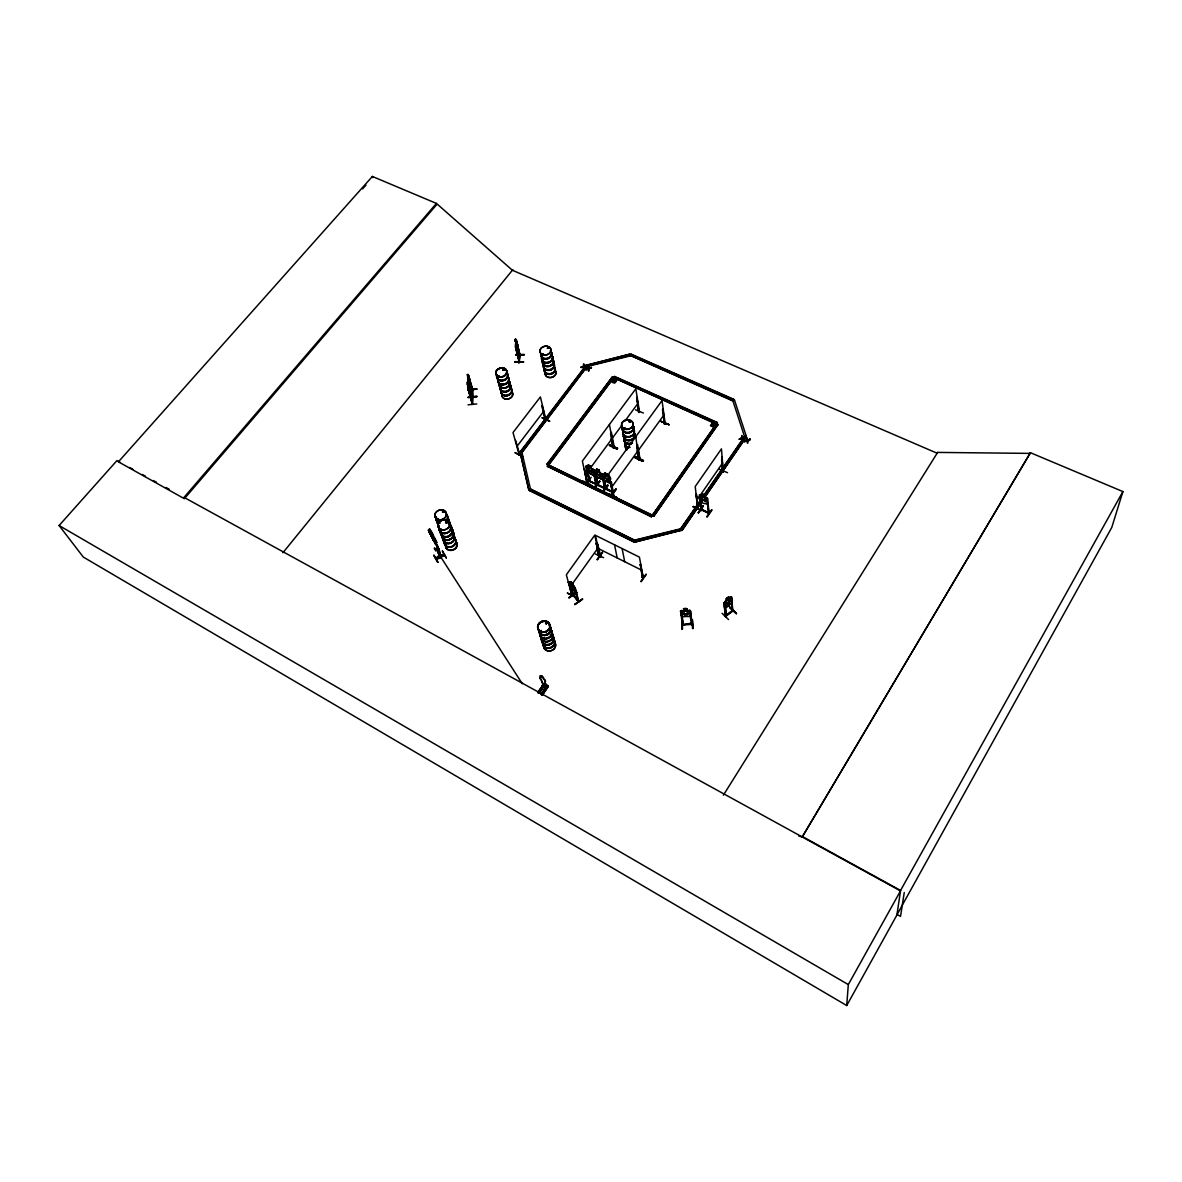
<?xml version="1.0" encoding="UTF-8"?>
<svg xmlns="http://www.w3.org/2000/svg" width="1182" height="1182" viewBox="0 0 1182 1182"><rect width="100%" height="100%" fill="white"/><g stroke="black" fill="none" stroke-linecap="round" stroke-linejoin="round"><path stroke-width="1.5" d="M476.804 403.948L468.042 404.82M470.008 390.001L476.967 388.937L469.993 389.602M472.682 397.152L472.239 404.347L472.283 389.351M472.46 389.764L472.711 396.753L472.135 395.748M472.608 389.218L472.637 404.303L472.298 403.564M467.983 382.303L472.667 397.95L467.584 376.718M468.175 376.349L468.5 375.684L472.756 390.518L472.697 389.366M472.8 390.488L467.407 374.487L469.623 383.84L469.254 379.067M467.658 384.815L467.511 382.805M467.762 377.309L467.614 375.3M467.481 384.239L467.806 387.77L468.102 382.082M468.249 375.787L468.264 374.517L469.682 379.304M467.983 390.252L468.308 389.572L472.253 404.259M476.804 396.221L468.146 397.344M469.239 380.249L469.21 382.436L468.205 379.171M469.505 386.204C471.648 390.828 468.693 373.305 470.111 381.786M514.805 361.722L523.523 361.81L514.805 361.677M588.311 366.095L588.311 368.636L585.844 369.715L588.252 368.341L588.872 371.089L588.872 368.592L591.384 367.484L588.872 368.592M583.524 363.953L583.524 366.479L580.997 367.277L583.465 366.184L583.553 366.937L581.056 367.572M584.026 368.636L584.085 366.435L586.656 365.622M584.085 368.932L584.056 365.977L586.597 365.327M591.443 367.779L588.902 368.415L588.902 366.361M588.281 370.823L588.281 368.799L585.784 369.419M583.494 368.666L583.494 366.642L580.997 367.277M584.115 364.219L584.115 366.272L587.513 365.918L630.405 355.427L732.796 400.521L734.51 400.092L746.359 436.424L744.616 436.852L724.729 465.619M708.21 512.678L709.023 513.535L707.043 499.365L707.619 499.971M708.166 513.136L708.121 512.737M701 509.279L709.126 513.121M709.2 512.737L708.284 512.353M701.99 509.782L701.148 508.94M642.432 577.673L643.392 577.673L640.289 564.508L642.343 577.584M643.348 577.702L642.254 577.171L643.259 578.042L639.432 557.136L595.403 535.313L600.087 556.5L597.767 544.917M712.953 421.324L712.79 423.599L713.633 423.525L712.953 421.324L711.727 424.663L713.027 426.17L714.947 425.032L713.086 421.309M613.044 381.697L613.576 377.102L615.645 380.855L614.581 381.875L612.601 381.165L613.266 377.28L612.601 381.165M723.029 470.658L722.882 472.061L721.581 459.665M600.796 556.456L600.131 555.673M120.136 462.295L116.974 460.566L59.1 525.532L83.301 557.062L846.726 1005.542L848.307 984.576L900.507 890.918L185.013 497.932M610.917 483.645L611.449 482.286L613.295 492.731L612.675 492.111M606.425 488.654L605.642 488.21M606.336 488.58L603.012 475.194L606.514 489.141L605.48 488.964M697.764 507.226L697.616 508.555L696.301 494.165L697.336 508.423L698.134 507.344L697.277 507.935M604.283 488.388C606.706 487.664 602.465 487.841 605.154 488.816L602.185 473.879L595.344 469.948L594.502 470.185L598.136 484.989L597.531 484.31M597.412 484.694L606.248 488.89M604.962 488.772L597.368 485.108L598.269 484.65M595.876 484.339C597.383 485.492 596.674 483.113 596.009 484.457L593.098 470.776L593.985 470.879L593.098 470.776M589.02 481.133L589.936 481.133M665.185 423.496L664.358 424.043L664.816 422.801M664.358 423.378L665.111 423.496M637.32 444.55L636.714 445.91L638.989 459.828L637.261 450.785M637.704 450.179L639.093 459.089L639.92 458.527L637.6 444.683M524.291 354.792L515.603 354.674L524.232 354.467M519.962 355.117L515.337 339.219L515.81 341.155L516.49 340.519L520.05 355.649C520.464 345.765 517.494 377.871 519.637 354.511M519.031 361.795L515.47 346.799L519.356 361.884L520.021 354.452M520.11 355.501L516.224 339.352L515.529 346.296L519.415 361.736M516.046 341.761L516.652 347.257L516.903 345.1M517.184 352.147L517.42 344.228M515.337 339.219L515.086 341.539L515.441 339.219M515.633 340.638L517.022 348.69L517.022 343.947M515.559 343.327L515.529 346.296M515.81 341.155L516.061 339.53M612.69 495.095L613.532 494.593L612.778 495.583L610.651 481.355L613.635 495.007L612.734 495.022M598.978 556.899L596.26 543.114L598.978 556.973L597.398 550.93M612.734 447.106C615.098 443.087 611.981 450.534 613.813 446.249M567.434 593.201L575.471 597.028M571.689 594.709L568.601 581.766L572.265 594.546M572.058 594.088L571.408 594.945M586.804 482.419L587.543 482.138M617.211 448.85L609.631 444.831L617.639 448.333L617.004 449.219L609.291 445.584L609.912 444.772M712.273 425.904L712.776 421.486M545.537 419.034L545.478 420.245L545.582 418.96M542.243 405.515L545.138 420.157L545.936 419.758L540.396 396.93L513.018 432.538L519.12 454.848L519.282 453.489M612.557 380.501L613.325 377.191M798.737 835.984L802.238 836.959L1030.438 452.706L1122.9 491.579L900.566 890.445L896.902 915.045L846.726 1005.542M904.26 892.499L900.536 916.39L897.123 914.499M472.135 396.236L472.564 395.645M576.122 593.216L576.299 592.359M629.09 421.752L630.169 421.605L629.4 421.161M630.272 422.048L629.681 420.792M570.847 585.917L576.181 593.32L576.447 592.374M624.997 428.593L624.909 427.825M624.909 427.884L624.835 427.943M802.238 836.959L1030.438 452.706M543.705 640.393L543.942 640.57M546.187 623.889L547.281 622.707M540.854 631.291L541.341 630.39M541.282 630.878L541.001 631.306M546.557 622.293L545.537 623.165L546.187 623.993M546.173 623.623L545.803 622.855M542.464 354.393L543.277 353.891M543.306 354.201L542.597 353.935L543.306 354.364M547.34 348.409C548.596 348.439 546.971 347.242 548.655 347.863M433.912 555.377L437.783 562.292M545.921 684.053L546.424 685.471L544.754 683.521M502.971 369.434L503.251 370.262M503.443 370.025L503.798 368.932L504.3 370.114M503.118 370.055L504.3 369.449M501.39 387.341L501.744 386.883M498.449 376.349L499.129 376.186M499.188 376.083L498.597 375.758M445.762 521.543L445.717 521.439M443.087 512.234L442.378 511.983M444.122 511.954L443.708 511.2L443.634 512.102M441.241 528.915L440.694 529.314M711.786 425.343L712.79 421.605M438.3 518.617L437.355 518.898L438.374 518.662M438.064 518.883L437.798 519.134M712.835 421.383L711.727 424.663M575.324 588.119L578.781 601.594M573.743 595.639L578.367 601.535L578.234 600.707M731.909 601.239L731.141 603.322L725.482 607.932L724.418 606.972M1122.9 491.579L1111.774 527.453L896.931 914.853M467.954 383.884L469.52 391.331L467.806 386.115M430.012 533.333L439.32 549.733M594.59 474.307L594.162 475.563L588.326 472.667M594.723 474.292L594.236 475.652L588.222 472.77L587.04 470.613L588.222 472.77M602.717 479.715L596.674 476.834L602.702 479.552L602.244 473.805M610.843 483.556L611.36 482.241M722.054 613.281L728.54 619.545M722.97 471.928L721.862 457.36L722.601 471.766M698.119 507.876L696.301 494.165M697.35 508.23L698.045 507.447M437.547 548.995L436.35 548.611C440.546 548.773 441.566 556.885 438.862 558.451C445.008 558.347 434.636 543.912 437.074 549.069M665.111 422.993L664.402 423.939M639.004 459.059L639.447 458.439M639.758 458.128L638.635 459.606M599.363 555.895L598.565 556.175M571.423 595.034L572.236 594.472L568.601 581.766M612.837 495.421L613.547 495.022L613.059 495.716L608.833 473.716L662.038 400.565L665.141 423.614M639.344 411.395L638.649 412.341L639.477 411.794L635.813 388.775L582.371 461.098L587.173 483.202L584.75 470.421M638.649 412.341L636.906 397.477L638.915 412.459L639.447 411.735M611.449 432.523L614.093 446.441L613.148 447.727L610.562 433.75L611.183 432.405M587.528 482.064L586.893 483.01L587.351 482.389M587.646 482.625L584.396 468.781L586.863 482.891M519.578 453.681L518.868 454.73L519.105 453.593L519.681 454.11L515.574 440.325M732.973 610.858L725.526 616.649L724.019 602.761L726.531 600.19L725.349 601.741L725.615 604.682L726.974 604.962L730.402 600.929L730.151 597.989L728.851 598.432L731.54 597.013L724.906 601.594M642.89 461.305L643.51 460.448L635.65 456.828L635.044 457.73L642.875 461.335L635.044 457.685M643.082 460.729L635.266 457.065L643.318 460.699M693.361 506.324L701.31 510.713M583.051 481.03L590.808 484.709M608.715 494.135L616.856 497.519L608.981 493.781M567.404 592.965L575.545 597.265M635.236 457.404L643.244 460.817M515.175 452.75L522.74 456.562L515.16 452.795M690.052 616.398L690.953 614.773L690.14 616.443L682.472 616.635L681.128 615.246M638.59 459.03L639.846 458.114M707.353 504.359C710.146 502.616 702.847 505.335 701.089 501.449L699.98 499.351M577.924 601.254L573.3 585.43L575.383 588.178M546.985 623.431L546.956 622.574M545.936 623.032L547.059 623.298L545.774 623.017M628.942 421.161L629.858 422.255L629.932 420.955M712.864 421.693L714.947 425.032M445.983 522.163L446.885 521.942L446.279 521.085M548.551 347.981L547.562 348.188M443.664 511.836L443.472 511.304M444.048 511.88L442.955 512.412M683.506 624.318L682.398 624.362L692.342 624.14M503.059 369.272L502.956 370.01M613.355 377.472L615.645 380.855M937.016 453.179L937.489 452.411L1030.29 453.4M723.384 795.205L937.607 452.47L937.119 453.223L512.382 270.25L436.424 203.407L372.36 176.458L118.422 461.822L184.362 498.701L436.749 204.56M722.926 471.973L723.31 470.791M701.561 510.388L693.154 506.901L701.561 510.388L699.685 495.908M719.217 469.254L727.536 472.682M640.777 581.337L646.303 574.422M641.265 581.795L645.978 574.245M721.862 457.36L721.714 458.128M711.623 509.811L706.703 516.652M707.161 517.11L712.022 510.033M641.043 564.878L640.112 564.76M708.417 512.885L707.043 499.365M520.169 452.603L522.001 452.603L587.513 365.918L521.883 452.174L520.169 452.603L528.797 489.732L530.541 489.304L634.616 540.499L680.758 529.196L682.339 529.95L702.182 500.754M704.28 497.725L746.152 437.118L744.586 436.424L703.748 495.465M682.339 529.95L702.226 501.183M705.373 496.632L746.152 437.118M699.581 494.903L707.634 498.671L709.067 513.52L701 509.678L699.522 496.159L700.261 496.499M707.634 498.671L706.762 497.578M698.488 512.973L703.379 505.719M703.393 505.719L698.104 512.84L703.349 505.926M701.901 509.782L700.896 509.265M700.128 499.306L699.493 494.83L700.379 494.682M696.745 500.296L722.601 462.975M704.59 495.11L702.005 493.736L702.241 495.613M528.679 489.318L530.423 488.89L634.542 540.1L680.714 528.782L700.601 500.016M700.645 500.429L680.714 528.782L682.295 529.551M704.841 494.372L722.63 468.648M704.679 495.095L701.96 493.825M595.403 554.003L603.633 557.682M543.484 685.264L541.09 679.34A3.354 0.99 35.3 0 1 540.913 677.33C538.726 673.71 544.429 676.798 543.676 678.837A3.354 0.99 35.3 0 1 544.991 681.453L544.872 681.63A3.354 0.99 35.3 0 0 543.557 679L541.784 676.134M537.692 692.534L544.001 683.388M537.78 692.578L542.937 685.397M538.017 692.622L544.193 683.994M539.302 691.44L543.927 683.979M538.578 693.007L544.459 684.393M538.815 693.066L544.725 684.408M541.016 694.322L545.981 687.17M541.09 694.366C542.036 691.44 549.482 684.408 547.31 685.87M546.276 687.614L542.169 685.368L546.527 688.367L547.798 685.457M541.622 694.661L547.473 685.279M541.903 694.809L547.842 686.24M542.124 694.868L548.049 686.195L542.42 695.105M542.346 695.06L548.359 686.52M602.185 552.378L597.073 559.633L602.524 552.526M602.524 552.334L597.442 559.766M600.101 555.599L600.648 556.781L600.944 556.072M544.991 681.453L546.114 686.919L543.38 685.427L540.972 679.502A3.354 0.99 35.3 0 1 540.795 677.493L540.396 675.735M653.809 516.194L717.962 424.471L612.276 377.028L546.897 464.231L653.809 516.194L717.962 424.471M568.882 581.913L568.128 582.445M596.26 543.114L596.083 543.912M597.368 543.129L600.87 556.781M714.164 427.13L710.574 425.668L712.51 422.609M529.536 490.633L530.423 488.89L529.536 490.633L633.641 541.888L634.542 540.1L635.029 542.036L681.142 530.304L635.029 542.036M651.297 516.815L717.326 422.476L614.655 376.452L547.384 466.255L651.297 516.815L715.405 425.712M733.682 399.25L732.825 400.964L733.682 399.25L631.321 354.201L630.405 355.427L732.825 400.964L734.51 400.092M633.641 541.888L634.542 540.1M717.326 422.476L716.425 423.777M661.122 421.309L669.189 424.752L661.093 421.339M661.181 421.501L669.189 424.752M662.511 409.829L663.22 409.341L662.511 409.829L664.639 424.175M569.709 587.587L597.693 548.389M635.532 409.829L643.422 413.035M611.508 487.457L663.959 414.941M613.148 492.259L606.455 488.801M615.911 489.112L610.872 495.819M615.881 488.92L610.828 495.79M611.316 496.277L616.265 489.318M602.702 491.86L607.725 485.004L602.79 492.096M602.983 492.214L607.976 485.329M599.377 481.192C589.478 495.376 594.768 484.487 599.88 481.443M594.531 488.166L599.555 481.296M594.753 488.284L599.88 481.237L594.901 488.107M605.347 474.78L604.165 474.721L604.785 477.883L608.76 481L609.794 480.276L609.188 477.114L607.518 474.218L604.918 472.977L605.243 474.676M597.309 484.679L594.812 471.263L598.284 485.122M603.633 478.651L604.844 480.734L610.976 483.571L604.948 480.646M607.799 475.991L607.385 474.307L604.859 473.051L605.287 474.854M609.572 476.848L602.717 474.115L603.574 473.879M596.969 470.82L595.935 470.791L596.6 473.952L600.559 477.07L601.579 476.346L599.614 471.987M601.801 474.617L604.593 488.181M602.259 473.908L605.598 489.112L613.177 492.702M596.674 469.047L599.259 470.288L596.674 469.047L597.058 470.924M591.148 477.292L586.508 484.059M598.033 485.477L595.521 471.603M596.024 483.586L596.644 484.709L593.704 469.727L586.065 466.063L589.7 480.971L589.138 480.276M596.644 484.709L589.064 481.074L586.316 467.215L589.848 481.443M588.134 464.984L590.719 466.21L588.134 464.984L588.547 466.86M595.964 483.748L589.655 481.399L587.026 467.555M585.371 474.913L588.577 470.569M590.705 467.658L621.791 425.357M625.042 420.925L638.058 403.21M547.488 466.668L614.655 376.452M586.036 365.075L587.602 366.376L630.479 355.871L631.321 354.201M611.404 381.431C615.113 386.1 619.338 377.752 613.606 378.506M614.817 382.865L616.797 379.939M519.149 453.607L519.267 454.73M549.571 421.25L542.124 417.807L549.541 420.94M547 464.659L612.276 377.028M520.435 451.48L522.001 452.603L520.435 451.48L586.08 365.282M520.553 451.893L525 446.057M527.231 443.132L586.169 365.726M516.889 446.486L543.853 411.173M282.926 552.733L512.885 269.614M439.069 549.467L437.163 545.596L439.453 550.147L432.848 538.371M724.093 602.717L725.246 616.398L732.84 610.533M724.817 603.204L726.236 616.073C727.491 613.236 723.133 602.259 725.054 603.426M731.909 611.227L731.569 597.974L732.884 610.902M183.742 497.711L436.424 203.407M692.224 624.48L682.502 624.85L680.522 610.976L690.391 610.606L692.15 624.539L690.583 611.641L689.682 611.995L690.583 611.641M362.593 188.869L365.977 185.116M682.531 624.022L683.432 624.436M692.076 623.608C690.879 622.042 682.354 626.371 683.388 623.933M689.667 611.685L691.455 624.569L691.396 623.623M691.248 624.185L692.164 624.022M697.764 508.423L695.208 486.541L721.434 448.879L723.295 471.455M571.763 595.211L566.355 574.748L594.753 535.165L599.481 556.175M613.236 495.613L610.961 482.98M638.915 411.203L639.388 411.794M545.596 420.216L541.799 406.106M447.092 522.149L446.323 522.533M726.236 616.073L725.201 615.866L725.659 616.531M545.463 365.223L545.404 366.021M639.004 412.385L636.906 397.477M617.403 448.599L609.484 445.008L617.359 448.392M437.709 562.085L433.883 555.126L437.857 562.322M549.6 421.147L542.124 417.807M726.442 600.264L726.309 598.668L728.792 596.733L729.013 598.388M726.383 598.742L728.792 596.925L729.412 604.726M726.59 600.766L728.91 598.964M726.856 603.707L729.161 601.904M725.482 607.932L731.274 603.396M729.604 607.459L736.519 613.606L729.634 607.179M732.5 610.207L732.323 611.36M731.88 610.902L725.896 615.305M732.19 611.463L731.791 598.195M574.541 586.981L569.665 581.751L573.506 596.156L569.709 582.874L570.492 583.273M576.181 593.32L571.807 588.267M570.182 581.958L572.768 588.119L575.132 589.966M573.181 589.685L571.069 581.707L572.945 583.878L574.91 591.694M572.945 583.878L570.98 581.766M569.118 597.944L576.89 592.359M576.875 592.345L568.867 597.678L576.905 592.537M575.265 589.33L575.028 588.547L578.545 601.978L573.093 594.782M574.748 604.416L582.549 598.949L574.733 604.386M574.807 604.623L582.652 599.23M443.797 512.205L442.585 511.747M504.256 370.025L503.266 370.158M732.515 610.636L731.466 596.94M612.941 379.895L615.615 380.205M681.6 610.473L680.522 611.064L682.531 616.679M446.294 558.067L442.304 550.871L446.235 557.786M431.164 534.057L437.429 546.069L437.222 544.784M434.311 548.256L435.803 550.605M434.607 548.995L434.548 548.138M436.291 548.478L440.059 557.254L436.291 548.478L436.838 549.231M435.508 549.866L435.567 550.723M435.493 558.067L444.122 554.21L435.597 558.17M435.641 558.332L444.018 553.93M436.055 558.983L444.491 554.786M436.335 559.574L444.757 555.333M432.834 538.46L431.977 537.13L433.705 540.676L429.494 531.634M428.948 531.737L430.204 534.028L428.401 530.083L434.252 540.499M429.362 531.605L432.804 537.677M430.292 533.968L435.715 544.237L434.222 540.47M739.311 438.995L741.853 437.828L739.326 439.276L741.927 438.33L742.636 440.768L742.532 438.108L745.118 436.941L742.547 438.404L742.473 437.606L745.118 436.941M749.728 439.01L747.778 440.753C750.91 440.709 749.506 438.271 750.363 439.571M749.757 439.305L747.718 440.251L746.994 437.783L747.098 440.472L744.557 441.625L747.098 440.472M744.542 441.344L747.142 440.679L744.557 441.625M746.182 437.562L744.527 436.956L742.488 437.901L741.764 435.434L741.868 438.123L739.326 439.276M585.844 369.715L588.341 369.094M750.348 439.29L747.763 440.458L747.866 443.117M591.384 367.484L588.902 368.415M683.846 610.34L682.28 610.931L682.694 613.827L684.511 615.009L687.555 614.891L689.032 613.591L688.633 610.695L686.919 610.222M445.067 539.524L445.038 538.874M629.238 420.91L629.312 421.944M547.562 347.538L548.33 347.892M642.712 577.377L641.25 569.827M643.126 578.013L642.432 577.629M701.68 510.048L700.438 496.263M606.263 489.348L605.775 488.24M587.247 365.046L630.021 354.112L630.479 355.871M589.035 364.617L630.021 354.112M682.324 620.048L681.97 629.046L682.413 620.284M681.984 629.031L681.911 620.269M683.359 624.82L681.674 611.981L680.773 612.32L681.674 611.981M586.006 466.136L586.893 465.959M613.148 447.653L611.227 438.655M639.329 458.646L637.866 447.889M722.985 470.732L722.808 471.707M599.052 555.643L598.816 556.515M629.518 420.984L630.464 421.147M436.675 547.635L437.281 548.315M443.147 512.146L443.797 511.318M468.175 381.594L468.279 374.62L472.815 389.868M468.087 382.732L468.412 382.052L467.865 383.884L467.304 381.993L467.274 384.357M469.49 386.706L470.022 394.67M467.791 387.74L472.593 404.333L468.057 389.114M469.919 389.705L476.952 389.188M468.072 397.3L476.878 396.472M731.54 597.013L730.624 596.999M686.816 608.612C678.483 610.001 688.441 606.396 687.023 610.267M439.039 550.31L437.251 545.582M517.435 344.169L517.893 346.725M516.741 351.098L517.273 352.147M515.662 354.836L524.291 354.659M578.19 601.062L575.028 588.547M588.606 466.787L587.439 466.742L588.119 469.904L592.079 473.007L593.068 472.268L590.719 466.21M702.285 495.539L700.985 495.465L701.325 498.597L705.344 501.774L706.57 501.065L704.738 495.022M682.605 624.835L682.605 623.948M546.69 622.53L547.355 622.722M691.381 624.51L691.189 623.727M692.268 619.663L692.962 628.647L692.312 619.678M692.357 619.885L692.445 628.425M604.445 487.634L604.948 488.801M596.496 484.295L589.02 480.646M631.38 354.659L733.712 399.693M614.729 376.895L717.371 422.92M717.991 424.899L613.724 377.679M713.943 427.19L710.515 425.446M701.945 509.486L708.299 512.486M610.754 478.887L609.868 478.799L610.577 479.138M608.169 485.462L602.643 492.081M598.343 484.886L604.386 487.811M546.897 464.231L653.749 515.78M547.384 466.255L651.223 516.401M541.533 675.749L540.277 675.897M529.433 490.22L633.567 541.489M598.328 548.537L641.782 570.226M545.301 684.6L548.034 686.21M545.168 684.792L546.424 685.471M802.238 836.457L900.566 890.445M129.636 467.511L132.798 469.254M142.283 474.47L145.46 476.198M153.364 480.557L156.526 482.286M166.027 487.501L169.189 489.245M439.763 555.451L437.724 556.663L439.852 555.584L522.267 683.713M59.1 525.532L848.307 984.576M605.154 488.048L613.236 491.889M605.568 489.038L602.776 474.041M701 509.723L699.537 494.756M573.403 595.314L578.766 601.682M724.492 606.898L725.526 607.829M729.974 607.134L736.475 613.606M729.575 607.193L736.135 613.65M592.758 468.87L593.645 469.801M609.617 476.76L610.518 477.838M571.689 583.938L573.433 585.962M572.443 586.878L574.186 588.887M714.874 424.353L713.204 421.353M433.336 539.775L434.016 540.795L432.124 536.687M431.43 536.14L430.75 535.254M431.09 531.368L429.391 528.723L431.77 532.521M613.694 377.147L615.172 379.673M434.548 542.435L435.611 544.281M430.869 534.205L437.429 546.069M432.568 538.519L439.098 550.354M437.237 547.99L437.724 548.906M436.439 547.754L437.104 548.418M431.445 531.737L433.321 535.461M469.594 386.189L470.14 387.282M432.346 533.407L435.124 538.948M434.843 538.549L436.926 542.804L435.434 539.879M639.861 458.572L639.019 459.754L635.753 436.69M432.435 537.485L433.026 538.977L430.115 533.245M428.401 530.083L429.155 531.826M613.709 377.442L615.275 381.476M614.448 379.407L613.576 377.102L613.635 379.496M713.234 421.649L714.578 425.683M732.796 400.521L744.616 436.852M372.36 176.458L372.744 177.61M468.146 397.64L476.878 396.783M469.697 388.464L472.357 397.979M468.131 384.46L469.106 389.942L468.102 386.677M467.407 374.487L467.969 376.393M680.714 528.782L681.201 530.718M587.159 364.603L587.602 366.376M569.754 581.692L573.566 596.156M572.649 583.76L571.527 582.46M521.883 452.174L530.541 489.304M520.287 453.016L528.797 489.732M614.581 381.875L613.591 377.501L613.768 381.949M588.725 465.56L590.276 466.299M593.275 470.539L596.127 484.147M597.265 469.638L598.816 470.377M614.537 544.799L617.211 557.963M599.259 470.288L599.481 472.076M605.494 473.568L607.06 474.307M622.116 548.551L624.687 561.701M609.41 424.501L613.621 447.151L611.67 438.049M713.884 426.096L713.13 421.723L713.027 426.17M682.516 629.031L682.354 620.033M683.624 608.774L683.728 610.296M686.712 608.656L686.919 610.326M662.939 409.223L664.816 424.072M702.596 494.327L704.221 495.095M726.827 598.609L728.319 597.442M726.398 598.668L727.107 606.529M744.527 436.956L746.359 436.424M747.142 440.679L747.216 442.836M690.391 610.606L689.269 610.089M447.756 518.041A6.013 4.979 -20 0 1 448.717 522.932M438.625 525.414A6.013 4.979 -20 0 1 437.68 520.508M447.83 518.484A5.925 4.905 -20 0 1 448.776 523.316M438.832 525.754A5.925 4.905 -20 0 1 437.901 520.922M448.85 521.336A5.88 4.876 -20.1 0 1 449.795 526.138A5.866 4.876 -20.1 0 0 448.85 521.351A5.895 4.891 -20.1 0 1 449.81 526.153M439.113 527.541A5.895 4.891 -20.1 0 1 438.685 526.345A5.866 4.876 -20.1 0 0 439.143 527.541A5.88 4.876 -20.1 0 1 438.699 526.345M446.471 514.569A6.028 4.994 -20 0 1 446.707 520.73M439.793 523.242A6.028 4.994 -20 0 1 436.365 517.036M447.609 517.879A5.925 4.905 -20 0 1 448.554 522.71M438.596 525.148A5.925 4.905 -20 0 1 437.68 520.302M446.486 514.82A5.94 4.92 -20 0 1 446.722 520.907M438.566 522.902A5.94 4.92 -20 0 1 436.527 517.273M446.412 514.377A6.028 4.994 -20 0 1 446.633 520.538M439.719 523.05A6.028 4.994 -20 0 1 436.306 516.844M446.264 514.214A5.954 4.92 -20 0 1 446.486 520.287M439.674 522.769A5.954 4.92 -20 0 1 436.291 516.652M450.49 527.733A5.94 4.95 -20.1 0 1 452.558 533.378M442.57 535.83A5.94 4.95 -20.1 0 1 441.773 534.796M441.329 533.57A5.94 4.95 -20.1 0 1 441.285 532.269M441.492 533.762A5.851 4.876 -20.1 0 1 441.447 532.476A5.866 4.876 -20.1 0 0 441.492 533.762M452.617 531.56A5.836 4.861 -20.1 0 1 453.563 536.347A5.851 4.876 -20.1 0 0 451.568 530.851M442.556 536.525A5.836 4.861 -20.1 0 1 442.496 535.239M450.002 526.684A5.895 4.891 -20.1 0 0 449.071 521.868A5.866 4.876 -20.1 0 1 449.987 526.684M439.32 528.088A5.895 4.891 -20.1 0 1 438.891 526.877M441.699 534.367A5.851 4.876 -20.1 0 0 442.496 535.387A5.851 4.876 -20.1 0 0 442.556 536.613A5.851 4.876 -20.1 0 1 442.556 535.446A5.866 4.876 -20.1 0 1 441.211 531.87A5.851 4.876 -20.1 0 0 441.27 533.171M452.942 537.751A5.851 4.876 -20.1 0 0 451.613 530.969A5.851 4.876 -20.1 0 1 452.957 537.766M442.615 536.717A5.851 4.876 -20.1 0 1 442.57 535.431M449.012 521.661A5.91 4.905 -20.1 0 1 449.958 526.492M439.231 527.896A5.91 4.905 -20.1 0 1 438.788 526.699M450.283 524.926A5.969 4.964 -20.1 0 1 451.243 529.802M440.413 531.22A5.969 4.964 -20.1 0 1 439.926 528.694M450.298 525.177A5.88 4.891 -20.1 0 1 451.243 529.994M440.132 530.201A5.88 4.891 -20.1 0 1 440.088 528.901M450.416 527.541A5.94 4.95 -20.1 0 1 452.484 533.2M442.496 535.638A5.94 4.95 -20.1 0 1 441.699 534.604M441.255 533.392A5.94 4.95 -20.1 0 1 441.211 532.077M450.209 524.734A5.969 4.964 -20.1 0 1 451.169 529.625M440.339 531.043A5.969 4.964 -20.1 0 1 439.852 528.502M452.233 530.777A5.954 4.95 -20.1 0 1 446.648 537.219A5.954 4.95 -20.1 0 1 440.664 532.284M450.977 528.531A5.954 4.95 -20.1 0 1 451.79 529.566M450.963 528.265A6.028 5.024 -20.1 0 1 448.096 536.702A6.028 5.024 -20.1 0 1 440.502 532.077M452.056 531.412A5.94 4.95 -20.2 0 1 449.234 539.746A5.94 4.95 -20.2 0 1 441.743 535.18M449.633 524.631A6.058 5.024 -20.1 0 1 446.752 533.082A6.058 5.024 -20.1 0 1 439.128 528.443M449.648 527.128A5.954 4.95 -20.1 0 1 449.323 535.549A5.954 4.95 -20.1 0 1 440.472 532.993M449.648 524.882A5.969 4.964 -20.1 0 1 446.811 533.23A5.969 4.964 -20.1 0 1 439.276 528.664M449.766 527.275A6.028 5.024 -20.1 0 1 451.657 533.466A6.028 5.024 -20.1 0 1 444.713 536.879A6.028 5.024 -20.1 0 1 440.428 531.885M448.421 523.641A6.058 5.038 -20.1 0 1 450.327 529.832A6.058 5.038 -20.1 0 1 443.353 533.274A6.058 5.038 -20.1 0 1 439.054 528.265M445.555 523.005A6.058 5.038 -20.1 0 1 447.062 523.153M454.715 538.49A5.969 4.994 -20.2 0 1 454.656 545.035A5.969 4.994 -20.2 0 1 447.21 546.852A5.969 4.994 -20.2 0 1 444.713 540.942M455.75 541.519A5.851 4.905 -20.3 0 1 455.676 547.946A5.851 4.905 -20.3 0 1 448.377 549.733A5.851 4.905 -20.3 0 1 445.924 543.927M452.145 531.678A5.94 4.95 -20.2 0 1 452.071 538.179A5.94 4.95 -20.2 0 1 444.668 539.997A5.94 4.95 -20.2 0 1 442.201 534.116M453.415 534.929A5.984 4.994 -20.2 0 1 450.578 543.321A5.984 4.994 -20.2 0 1 443.014 538.711M454.523 538.15A5.895 4.92 -20.2 0 1 454.449 544.607A5.895 4.92 -20.2 0 1 447.106 546.409A5.895 4.92 -20.2 0 1 444.639 540.573M454.656 538.312A5.969 4.994 -20.2 0 1 454.582 544.858A5.969 4.994 -20.2 0 1 447.151 546.675A5.969 4.994 -20.2 0 1 444.654 540.765M453.341 534.737A5.999 4.994 -20.2 0 1 450.505 543.144A5.999 4.994 -20.2 0 1 442.955 538.534M453.208 534.589A5.91 4.935 -20.2 0 1 450.416 542.878A5.91 4.935 -20.2 0 1 442.955 538.327M550.531 629.415A6.22 5.452 -17.4 0 1 547.887 638.457A6.22 5.452 -17.4 0 1 539.76 633.404M550.531 629.164A6.309 5.541 -17.4 0 1 547.842 638.339A6.309 5.541 -17.4 0 1 539.613 633.212M551.344 632.134A6.22 5.452 -17.4 0 1 551.521 639.211A6.22 5.452 -17.4 0 1 543.764 641.117A6.22 5.452 -17.4 0 1 540.898 634.69M551.3 632.075A6.191 5.437 -17.4 0 1 551.492 639.122A6.191 5.437 -17.4 0 1 543.75 641.028A6.191 5.437 -17.4 0 1 540.898 634.631M549.467 625.559A6.338 5.555 -17.3 0 1 546.764 634.764A6.338 5.555 -17.3 0 1 538.504 629.622M550.354 628.839A6.235 5.467 -17.4 0 1 547.709 637.896A6.235 5.467 -17.4 0 1 539.583 632.843M549.512 626.002A6.235 5.467 -17.3 0 1 546.852 635.059A6.25 5.467 -17.3 0 1 538.697 630.006A6.235 5.467 -17.3 0 0 546.852 635.059A6.25 5.467 -17.3 0 0 549.512 625.987M550.487 628.987A6.309 5.541 -17.4 0 1 547.798 638.162A6.309 5.541 -17.4 0 1 539.553 633.035M553.368 639.019A6.161 5.422 -17.4 0 1 553.56 646.052A6.161 5.422 -17.4 0 1 545.877 647.928A6.161 5.422 -17.4 0 1 543.026 641.56M553.324 638.605A6.25 5.496 -17.4 0 1 553.516 645.727A6.25 5.496 -17.4 0 1 545.715 647.633A6.25 5.496 -17.4 0 1 542.833 641.176M551.447 632.577A6.191 5.437 -17.4 0 1 548.817 641.575A6.191 5.437 -17.4 0 1 540.735 636.551M552.393 635.428A6.265 5.511 -17.4 0 1 552.57 642.565A6.265 5.511 -17.4 0 1 544.754 644.486A6.265 5.511 -17.4 0 1 541.858 637.999M554.092 639.58A6.161 5.422 -17.4 0 1 549.039 647.825A6.161 5.422 -17.4 0 1 542.863 640.999M552.378 635.68A6.176 5.437 -17.4 0 1 552.57 642.727A6.176 5.437 -17.4 0 1 544.843 644.618A6.176 5.437 -17.4 0 1 542.006 638.221M552.334 635.251A6.265 5.511 -17.4 0 1 552.526 642.402A6.265 5.511 -17.4 0 1 544.695 644.323A6.265 5.511 -17.4 0 1 541.814 637.837M552.216 635.103A6.191 5.437 -17.4 0 1 552.393 642.166A6.191 5.437 -17.4 0 1 544.68 644.057A6.191 5.437 -17.4 0 1 541.829 637.659M507.669 376.984A5.614 4.447 -15 0 1 507.728 382.761A5.614 4.447 -15 0 1 500.725 384.475A5.614 4.447 -15 0 1 498.243 379.289M507.669 376.703A5.688 4.506 -15 0 1 507.728 382.569A5.688 4.506 -15 0 1 500.621 384.313A5.688 4.506 -15 0 1 498.095 379.053M499.1 382.451A5.6 4.447 -15 0 0 501.582 387.652A5.6 4.447 -15 0 0 508.585 385.923A5.6 4.447 -15 0 0 508.526 380.146A5.585 4.433 -15 0 1 508.555 385.834A5.585 4.433 -15 0 1 501.567 387.548A5.585 4.433 -15 0 1 499.1 382.377M506.605 372.729A5.718 4.506 -15 0 1 506.664 378.595A5.718 4.506 -15 0 1 499.528 380.353A5.718 4.506 -15 0 1 497.001 375.078M507.492 376.319A5.614 4.447 -15 0 1 507.551 382.096A5.614 4.447 -15 0 1 500.533 383.81A5.614 4.447 -15 0 1 498.05 378.624M506.605 373.01A5.629 4.447 -15 0 1 506.664 378.801A5.629 4.447 -15 0 1 499.631 380.515A5.629 4.447 -15 0 1 497.134 375.329M507.61 376.497A5.688 4.506 -15 0 1 507.669 382.362A5.688 4.506 -15 0 1 500.562 384.106A5.688 4.506 -15 0 1 498.05 378.846M506.546 372.522A5.718 4.506 -15 0 1 506.605 378.403A5.718 4.506 -15 0 1 499.469 380.146A5.718 4.506 -15 0 1 496.942 374.871M506.428 372.33A5.629 4.447 -15 0 1 506.487 378.137A5.629 4.447 -15 0 1 499.439 379.85A5.629 4.447 -15 0 1 496.957 374.65M511.451 389.07A5.555 4.418 -15 0 1 506.783 395.911A5.555 4.418 -15 0 1 501.331 390.444M509.605 387.474A5.555 4.418 -15 0 1 510.668 388.154M511.451 388.804A5.629 4.477 -15 0 1 506.723 395.748A5.629 4.477 -15 0 1 501.198 390.208M509.575 387.194A5.629 4.477 -15 0 1 510.668 387.888M502.217 393.68A5.555 4.418 -15 0 0 504.67 398.851A5.555 4.418 -15 0 0 511.614 397.152A5.555 4.418 -15 0 0 511.54 391.405A5.555 4.418 -15 0 1 509.028 398.659A5.555 4.418 -15 0 1 501.877 394.714M508.6 380.441A5.6 4.447 -15 0 1 508.674 386.218A5.6 4.447 -15 0 1 501.67 387.932A5.6 4.447 -15 0 1 499.188 382.746M510.417 384.904A5.659 4.492 -15 0 1 505.66 391.863A5.659 4.492 -15 0 1 500.119 386.322M510.491 387.504A5.555 4.418 -15 0 1 508.009 394.906A5.555 4.418 -15 0 1 500.843 390.961M510.402 385.169A5.57 4.433 -15 0 1 508.629 390.917A5.57 4.433 -15 0 1 501.567 391.139A5.57 4.433 -15 0 1 500.902 385.45M509.531 387.002A5.629 4.477 -15 0 1 511.451 392.439A5.629 4.477 -15 0 1 504.98 395.556A5.629 4.477 -15 0 1 500.828 391.198M510.358 384.711A5.659 4.492 -15 0 1 505.615 391.656A5.659 4.492 -15 0 1 500.06 386.115M508.482 383.101A5.659 4.492 -15 0 1 509.56 383.795M510.225 384.519A5.585 4.433 -15 0 1 505.541 391.375A5.585 4.433 -15 0 1 500.075 385.908M508.378 382.924A5.585 4.433 -15 0 1 509.442 383.603M551.418 355.354A5.585 4.403 -13 0 1 551.58 361.057A5.585 4.403 -13 0 1 544.607 362.756A5.585 4.403 -13 0 1 542.021 357.644M551.418 355.073A5.659 4.462 -13 0 1 551.58 360.85A5.659 4.462 -13 0 1 544.503 362.579A5.659 4.462 -13 0 1 541.903 357.392M552.186 358.737A5.585 4.403 -13 0 1 552.038 364.765A5.585 4.403 -13 0 1 544.577 365.785A5.585 4.403 -13 0 1 543.439 359.934M550.517 351.039A5.688 4.477 -13 0 1 548.093 358.501A5.688 4.477 -13 0 1 540.676 354.556M551.27 354.674A5.585 4.403 -13 0 1 551.433 360.377A5.585 4.403 -13 0 1 544.444 362.091A5.585 4.403 -13 0 1 541.873 356.979M551.314 352.206A5.6 4.418 -13 0 1 547.429 358.885A5.6 4.418 -13 0 1 540.795 354.777M551.373 354.866A5.659 4.462 -13 0 1 551.536 360.643A5.659 4.462 -13 0 1 544.459 362.372A5.659 4.462 -13 0 1 541.844 357.2M550.354 350.64A5.614 4.418 -13 0 1 547.975 357.998A5.614 4.418 -13 0 1 540.647 354.112M553.959 366.686A5.526 4.388 -13 0 1 551.625 374A5.526 4.388 -13 0 1 544.385 370.129M553.974 366.42A5.614 4.447 -13 0 1 551.595 373.822A5.614 4.447 -13 0 1 544.252 369.892M554.713 369.981A5.526 4.388 -13 0 1 554.875 375.654A5.526 4.388 -13 0 1 547.975 377.339A5.526 4.388 -13 0 1 545.419 372.256M554.639 369.759A5.511 4.359 -13 0 1 554.816 375.418A5.511 4.359 -13 0 1 547.931 377.102A5.511 4.359 -13 0 1 545.39 372.035M552.216 358.87A5.585 4.403 -13 0 1 552.378 364.573A5.585 4.403 -13 0 1 545.404 366.272A5.585 4.403 -13 0 1 542.833 361.16M553.885 363.362A5.629 4.447 -13 0 1 549.261 370.232A5.629 4.447 -13 0 1 543.617 364.78M553.811 366.036A5.541 4.388 -13 0 1 551.477 373.335A5.541 4.388 -13 0 1 544.237 369.464M553.87 363.628A5.555 4.388 -13 0 1 549.32 370.409A5.555 4.388 -13 0 1 543.75 365.016M553.93 366.213A5.614 4.447 -13 0 1 551.551 373.63A5.614 4.447 -13 0 1 544.208 369.7M553.841 363.155A5.629 4.447 -13 0 1 549.216 370.025A5.629 4.447 -13 0 1 543.572 364.573M553.723 362.963A5.555 4.388 -13 0 1 549.157 369.744A5.555 4.388 -13 0 1 543.587 364.351M632.843 428.77A5.807 4.743 -10 0 1 632.902 435.212A5.807 4.743 -10 0 1 625.115 436.261A5.807 4.743 -10 0 1 623.727 429.997M632.872 428.49A5.895 4.817 -10 0 1 632.917 435.035A5.895 4.817 -10 0 1 625.027 436.084A5.895 4.817 -10 0 1 623.623 429.731M634.291 433.159A5.807 4.743 -10 0 1 630.479 440.251A5.807 4.743 -10 0 1 623.431 435.818M634.246 432.863A5.807 4.743 -10 0 1 629.681 440.103A5.807 4.743 -10 0 1 623.623 434.282M633.109 425.55A5.91 4.817 -10 0 1 628.455 432.908A5.91 4.817 -10 0 1 622.293 426.998M632.843 428.298A5.895 4.817 -10 0 1 632.887 434.828A5.895 4.817 -10 0 1 624.997 435.892A5.895 4.817 -10 0 1 623.594 429.539M633.079 425.815A5.836 4.758 -10 0 1 628.484 433.07A5.836 4.758 -10 0 1 622.412 427.249M633.079 425.343A5.91 4.817 -10 0 1 628.425 432.715A5.91 4.817 -10 0 1 622.264 426.805M632.976 425.151A5.836 4.758 -10 0 1 628.381 432.42A5.836 4.758 -10 0 1 622.308 426.584M634.187 432.789A5.762 4.713 -10 0 1 630.39 439.837A5.762 4.713 -10 0 1 623.402 435.434M623.475 436.01A5.777 4.728 -10 0 0 630.494 440.428A5.777 4.728 -10 0 0 634.306 433.351A5.747 4.713 -10 0 1 631.218 440.192A5.747 4.713 -10 0 1 623.638 437.237M634.025 435.966A5.762 4.713 -9.9 0 1 635.399 438.049M632.473 443.117A5.851 4.802 -10 0 1 625.485 442.526A5.851 4.802 -10 0 1 624.835 436.705M634.01 435.478A5.851 4.802 -10 0 1 635.428 437.606M634.025 435.951A5.762 4.728 -9.9 0 1 635.414 438.049M628.721 447.727A5.836 4.787 -9.9 0 1 624.643 443.176M630.139 447.357A5.733 4.713 -9.9 0 1 624.657 442.748M626.815 449.662A5.703 4.684 -9.9 0 1 626.179 443.989M626.844 449.884A5.703 4.684 -9.9 0 1 626.209 444.196M628.78 447.875A5.733 4.713 -9.9 0 1 624.761 443.398M523.508 361.825L514.864 362.032L523.508 361.825M544.015 686.136L539.022 693.258L544.104 686.181M595.506 474.662L596.674 476.834L595.506 474.662M430.691 535.032L431.238 536.406L430.691 535.032M686.195 608.952L684.289 609.543L686.195 608.952M686.993 610.754L683.92 610.872L684.334 613.768L687.392 613.65L686.993 610.754M704.886 497.282L702.344 496.1L702.684 499.247L705.211 500.429L704.886 497.282M591.118 468.5L588.725 467.348L589.39 470.51L591.783 471.662L591.118 468.5M599.643 472.564L597.235 471.411L597.885 474.573L600.293 475.725L599.643 472.564M607.888 476.494L605.465 475.341L606.085 478.488L608.508 479.656L607.888 476.494M438.537 519.711A5.984 4.935 -20 0 0 446.397 513.357A5.984 4.935 -20 0 0 436.882 511.289A5.984 4.935 -20 0 0 438.537 519.711M438.581 519.844A5.984 4.935 -20 0 0 446.441 513.476A5.984 4.935 -20 0 0 436.926 511.407A5.984 4.935 -20 0 0 438.581 519.844M452.543 533.57A5.851 4.876 -20.1 0 0 450.505 527.999A5.866 4.876 -20.1 0 1 452.558 533.57M441.935 534.958A5.851 4.876 -20.1 0 0 442.718 535.978A5.866 4.876 -20.1 0 1 441.92 534.958M443.043 537.913A5.851 4.876 -20.1 0 0 443.826 538.933A5.851 4.876 -20.1 0 1 443.028 537.928M452.322 532.979A5.851 4.876 -20.1 0 0 451.376 528.177A5.866 4.876 -20.1 0 1 452.337 532.979M441.669 529.861A5.999 4.979 -20.1 0 0 449.559 523.463A5.999 4.979 -20.1 0 0 440 521.365A5.999 4.979 -20.1 0 0 441.669 529.861M449.204 539.642A5.925 4.935 -20.2 0 0 452.012 531.353A5.91 4.92 -20.2 0 1 449.204 539.627A5.925 4.935 -20.2 0 1 441.743 535.091A5.91 4.92 -20.2 0 0 449.204 539.627M441.713 529.979A5.999 4.979 -20.1 0 0 449.588 523.567A5.999 4.979 -20.1 0 0 440.044 521.469A5.999 4.979 -20.1 0 0 441.713 529.979M455.764 548.153A5.88 4.92 -20.3 0 0 455.838 541.696A5.866 4.905 -20.3 0 1 455.764 548.153A5.866 4.905 -20.3 0 1 448.451 549.955A5.88 4.92 -20.3 0 1 445.983 544.119A5.866 4.905 -20.3 0 0 448.451 549.955A5.88 4.92 -20.3 0 0 455.764 548.153M541.829 631.912A6.279 5.496 -17.3 0 0 549.925 624.997A6.279 5.496 -17.3 0 0 539.716 622.618A6.279 5.496 -17.3 0 0 541.829 631.912A6.279 5.496 -17.3 0 0 549.955 625.101A6.279 5.496 -17.3 0 0 539.746 622.722A6.279 5.496 -17.3 0 0 541.858 632.015M541.844 631.868A6.25 5.467 -17.3 0 0 549.881 625.012A6.25 5.467 -17.3 0 0 539.746 622.633A6.25 5.467 -17.3 0 0 541.844 631.868M541.932 632.178A6.265 5.482 -17.3 0 0 549.985 625.293A6.265 5.482 -17.3 0 0 539.819 622.914A6.265 5.482 -17.3 0 0 541.932 632.178A6.25 5.467 -17.3 0 0 549.97 625.293A6.25 5.467 -17.3 0 0 539.834 622.929A6.25 5.467 -17.3 0 0 541.932 632.163M546.675 634.483A6.235 5.467 -17.3 0 0 549.335 625.426A6.25 5.482 -17.3 0 1 546.675 634.498A6.25 5.482 -17.3 0 1 538.519 629.43A6.235 5.467 -17.3 0 0 546.675 634.483M554.314 648.623A6.132 5.393 -17.5 0 0 554.136 641.619A6.117 5.393 -17.5 0 1 554.314 648.608A6.132 5.393 -17.5 0 1 546.675 650.499A6.132 5.393 -17.5 0 1 543.838 644.146A6.117 5.393 -17.5 0 0 546.675 650.484A6.117 5.393 -17.5 0 0 554.314 648.608M499.41 376.777A5.659 4.462 -14.9 0 0 506.783 370.971A5.659 4.462 -14.9 0 0 497.652 369.242A5.659 4.462 -14.9 0 0 499.41 376.777M499.513 377.088A5.644 4.447 -14.9 0 0 506.842 371.311A5.644 4.447 -14.9 0 0 497.755 369.582A5.644 4.447 -14.9 0 0 499.513 377.088M499.454 376.895A5.659 4.462 -14.9 0 0 506.812 371.104A5.659 4.462 -14.9 0 0 497.681 369.36A5.659 4.462 -14.9 0 0 499.454 376.895M542.316 354.526A5.629 4.433 -13 0 0 550.975 350.345A5.629 4.433 -13 0 0 542.937 346.754A5.629 4.433 -13 0 0 542.316 354.526M551.24 365.061A5.555 4.388 -13 0 0 552.91 359.372A5.585 4.403 -13 0 1 551.27 365.164A5.585 4.403 -13 0 1 544.178 365.386A5.585 4.403 -13 0 1 543.41 359.771A5.555 4.388 -13 0 0 544.163 365.282A5.555 4.388 -13 0 0 551.24 365.061M542.346 354.659A5.629 4.433 -13 0 0 551.004 350.493A5.629 4.433 -13 0 0 542.966 346.887A5.629 4.433 -13 0 0 542.346 354.659M624.185 428.638A5.866 4.772 -10 0 0 633.109 424.235A5.866 4.772 -10 0 0 624.554 420.304A5.866 4.772 -10 0 0 624.185 428.638M624.259 428.948A5.836 4.758 -10 0 0 633.138 424.56A5.836 4.758 -10 0 0 624.628 420.659A5.836 4.758 -10 0 0 624.259 428.948M625.145 442.423A5.762 4.713 -9.9 0 0 631.099 443.974A5.762 4.728 -9.9 0 1 625.13 442.437A5.762 4.728 -9.9 0 1 624.968 437.163A5.762 4.713 -9.9 0 0 625.145 442.423M625.514 442.245A5.762 4.713 -10 0 0 632.4 442.822A5.777 4.728 -10 0 1 625.5 442.245A5.777 4.728 -10 0 1 624.85 436.513A5.762 4.713 -10 0 0 625.514 442.245M635.295 437.399A5.762 4.713 -10 0 0 633.907 435.316A5.777 4.728 -10 0 1 635.31 437.399"/></g></svg>
